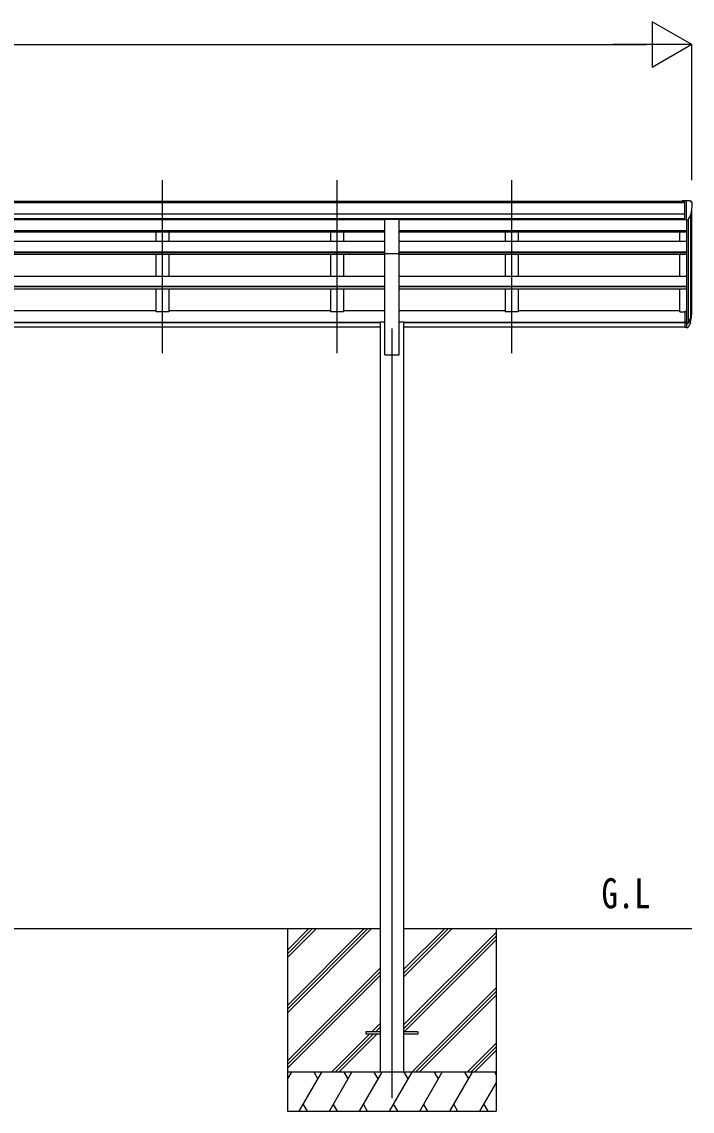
# Model space of a CAD drawing. Units: millimetres, scale not verified. Extents: x -14718 to 14718, y -10395 to 10395.
# Drawn here: x 439 to 3011, y -5538 to -1361 of the extents above; entities that cross this region are included whole.
import ezdxf
from ezdxf.enums import TextEntityAlignment as Align

# ---------------------------------------------------------------- set-up
doc = ezdxf.new("R2010")
doc.units = ezdxf.units.MM
doc.header["$LTSCALE"] = 50
for name, color, linetype in [('0-2_USER1', 3, 'Continuous'), ('0-3_YKK_12', 2, 'Continuous'), ('0-4_YKK_13', 4, 'Continuous'), ('0-5_YKK_A1', 4, 'Continuous'), ('0-6_YKK_D', 6, 'Continuous')]:
    doc.layers.add(name, color=color, linetype=linetype)
doc.styles.add('ＭＳ ゴシック', font='')
doc.styles.get('ＭＳ ゴシック').set_extended_font_data('MS Gothic')

msp = doc.modelspace()

# ---------------------------------------------------------------- linework, layer by layer
at = {"layer": '0-3_YKK_12'}
for p, q in [((978.57, -2631.31), (978.57, -1968.79)), ((1648.57, -2631.31), (1648.57, -1968.79)), ((2318.57, -2631.31), (2318.57, -1968.79)), ((1858.57, -2537.52), (1858.57, -5487.52))]:
    msp.add_line(p, q, dxfattribs=at)
at = {"layer": '0-4_YKK_13'}
for p, q in [((2982.07, -2047.35), (2972.07, -2047.43)), ((2972.07, -2048.95), (2972.07, -2047.43)), ((2982.07, -2119.33), (2982.07, -2047.35)), ((3000.57, -2047.35), (2982.07, -2047.35)), ((2988.57, -2120.33), (2988.57, -2047.35)), ((3000.57, -2047.35), (3002.9, -2047.49)), ((3003.66, -2047.91), (3007.73, -2053.72)), ((3010.57, -2056.72), (3010.57, -2057.35)), ((1831.07, -2117.58), (1886.07, -2117.58)), ((1831.07, -2249.29), (1831.07, -2117.58)), ((1886.07, -2249.29), (1886.07, -2117.58)), ((2982.07, -2119.33), (2988.57, -2119.33)), ((2988.57, -2120.33), (2993.78, -2120.01)), ((2996.19, -2118.52), (3005.47, -2102.45)), ((1831.07, -2249.29), (1886.07, -2249.29)), ((2982.07, -2470.82), (2982.07, -2531.89)), ((2982.07, -2470.82), (2988.57, -2470.82)), ((2988.57, -2470.82), (2988.57, -2532.71)), ((2995, -2514.78), (3004.76, -2496.37)), ((3006.18, -2496.86), (2996.01, -2516.03)), ((2982.07, -2509.13), (2988.57, -2509.13)), ((2982.07, -2514.53), (2988.57, -2514.53)), ((2982.07, -2531.89), (2988.57, -2531.89)), ((2988.57, -2515.53), (2993.7, -2515.53)), ((2988.57, -2517.53), (2993.42, -2517.53)), ((2988.57, -2532.71), (2993.42, -2532.71)), ((3003.59, -2513.72), (2996.01, -2531.21)), ((1758.57, -5233), (1758.57, -5242)), ((1813.37, -5233), (1758.57, -5233)), ((1813.37, -5242), (1758.57, -5242)), ((1958.57, -5233), (1903.77, -5233)), ((1958.57, -5242), (1903.77, -5242)), ((1958.57, -5233), (1958.57, -5242))]:
    msp.add_line(p, q, dxfattribs=at)
for centre, radius, start, end in [((3002.84, -2048.49), 1, 35, 86.5), ((2808.57, -2057.35), 202, 347.09739, 0), ((3007.57, -2056.72), 3, 0, 87), ((2993.6, -2117.02), 3, 273.5, 330), ((2875.35, -2477.64), 133.22, 344.28698, 356.72013), ((2920.62, -2470.42), 88.05, 342.78929, 2.77608), ((2919.91, -2474.69), 89.07, 345.58812, 5.50424), ((2993.42, -2514.53), 3, 270, 330), ((2993.42, -2529.71), 3, 270, 330), ((2993.7, -2514.03), 1.5, 270, 330)]:
    msp.add_arc(centre, radius, start, end, dxfattribs=at)
at = {"layer": '0-5_YKK_A1'}
for p, q in [((-2364.93, -2048.95), (2982.07, -2048.95)), ((-2364.93, -2054.3), (2982.07, -2054.3)), ((3008.57, -2474.68), (3008.57, -2085.7)), ((-2364.93, -2097.83), (2982.07, -2097.83)), ((-2364.93, -2115.5), (2982.07, -2115.5)), ((1831.07, -2117.87), (-1213.93, -2117.87)), ((1831.07, -2120.87), (-1213.93, -2120.87)), ((953.57, -2117.87), (953.57, -2120.87)), ((1003.57, -2117.87), (1003.57, -2120.87)), ((1623.57, -2117.87), (1623.57, -2120.87)), ((1673.57, -2117.87), (1673.57, -2120.87)), ((2982.07, -2117.87), (1886.07, -2117.87)), ((2988.57, -2120.87), (1886.07, -2120.87)), ((2293.57, -2117.87), (2293.57, -2120.87)), ((2343.57, -2117.87), (2343.57, -2120.87)), ((2963.57, -2120.87), (2963.57, -2117.87)), ((2988.57, -2120.33), (2988.57, -2470.82)), ((2994.57, -2119.85), (2994.57, -2515.26)), ((3004.29, -2104.5), (3004.29, -2497.26)), ((1831.07, -2163.03), (-1213.93, -2163.03)), ((1831.07, -2164.42), (-1213.93, -2164.42)), ((1831.07, -2168.2), (-1213.93, -2168.2)), ((953.57, -2168.2), (953.57, -2204.27)), ((1003.57, -2168.2), (1003.57, -2204.27)), ((1623.57, -2168.2), (1623.57, -2204.27)), ((1673.57, -2168.2), (1673.57, -2204.27)), ((2988.57, -2163.03), (1886.07, -2163.03)), ((2988.57, -2164.42), (1886.07, -2164.42)), ((2988.57, -2168.2), (1886.07, -2168.2)), ((2293.57, -2168.2), (2293.57, -2204.27)), ((2343.57, -2168.2), (2343.57, -2204.27)), ((2963.57, -2204.27), (2963.57, -2168.2)), ((1831.07, -2204.27), (-1213.93, -2204.27)), ((2988.57, -2204.27), (1886.07, -2204.27)), ((1831.07, -2245.01), (-1213.93, -2245.01)), ((1831.07, -2246.49), (-1213.93, -2246.49)), ((1831.07, -2253.28), (-1213.93, -2253.28)), ((953.57, -2253.28), (953.57, -2336.63)), ((1003.57, -2253.28), (1003.57, -2336.63)), ((1623.57, -2253.28), (1623.57, -2336.63)), ((1673.57, -2253.28), (1673.57, -2336.63)), ((1831.07, -2637.52), (1831.07, -2249.29)), ((2988.57, -2245.01), (1886.07, -2245.01)), ((2988.57, -2246.49), (1886.07, -2246.49)), ((1886.07, -2637.52), (1886.07, -2249.29)), ((2988.57, -2253.28), (1886.07, -2253.28)), ((2293.57, -2253.28), (2293.57, -2336.63)), ((2343.57, -2253.28), (2343.57, -2336.63)), ((2963.57, -2336.63), (2963.57, -2253.28)), ((-1213.93, -2336.63), (1831.07, -2336.63)), ((1886.07, -2336.63), (2988.57, -2336.63)), ((1831.07, -2375.85), (-1213.93, -2375.85)), ((1831.07, -2377.32), (-1213.93, -2377.32)), ((2988.57, -2375.85), (1886.07, -2375.85)), ((2988.57, -2377.32), (1886.07, -2377.32)), ((1831.07, -2386.98), (-1213.93, -2386.98)), ((953.57, -2386.81), (953.57, -2473.05)), ((1003.57, -2386.81), (1003.57, -2473.05)), ((1623.57, -2386.81), (1623.57, -2473.05)), ((1673.57, -2386.81), (1673.57, -2473.05)), ((2988.57, -2386.98), (1886.07, -2386.98)), ((2293.57, -2386.81), (2293.57, -2473.05)), ((2343.57, -2386.81), (2343.57, -2473.05)), ((2963.57, -2473.05), (2963.57, -2386.98)), ((333.57, -2468.23), (953.57, -2468.23)), ((1003.57, -2473.03), (953.57, -2473.03)), ((1003.57, -2468.23), (1623.57, -2468.23)), ((1673.57, -2473.03), (1623.57, -2473.03)), ((1673.57, -2468.23), (1831.07, -2468.23)), ((1886.07, -2468.23), (2293.57, -2468.23)), ((2343.57, -2473.03), (2293.57, -2473.03)), ((2343.57, -2468.23), (2963.57, -2468.23)), ((2963.57, -2473.03), (2982.07, -2473.03)), ((-1196.23, -2512.54), (1813.37, -2512.54)), ((-1196.23, -2513.92), (1813.37, -2513.92)), ((-1196.23, -2531.09), (1813.37, -2531.09)), ((1813.37, -2511.14), (1813.37, -5387.52)), ((1813.37, -2511.14), (1831.07, -2511.14)), ((1886.07, -2511.14), (1903.77, -2511.14)), ((1903.77, -2511.14), (1903.77, -5387.52)), ((1903.77, -2512.54), (2982.07, -2512.54)), ((1903.77, -2513.92), (2982.07, -2513.92)), ((1903.77, -2531.09), (2982.07, -2531.09)), ((1831.07, -2637.52), (1886.07, -2637.52)), ((-1196.23, -4837.5), (1813.37, -4837.5)), ((1458.57, -4837.5), (1458.57, -5537.5)), ((1458.57, -5131.68), (1752.75, -4837.5)), ((1458.57, -5145.82), (1766.89, -4837.5)), ((1458.57, -5159.96), (1781.03, -4837.5)), ((1458.57, -4947.83), (1568.9, -4837.5)), ((1458.57, -4933.69), (1554.76, -4837.5)), ((1458.57, -4919.55), (1540.62, -4837.5)), ((1903.77, -4837.5), (3008.57, -4837.5)), ((1903.77, -5023.13), (2089.4, -4837.5)), ((1903.77, -5008.99), (2075.26, -4837.5)), ((1903.77, -4994.85), (2061.12, -4837.5)), ((2258.57, -4837.5), (2258.57, -5537.5)), ((1903.77, -5206.98), (2258.57, -4852.18)), ((1903.77, -5221.12), (2258.57, -4866.32)), ((1906.03, -5233), (2258.57, -4880.46)), ((1458.57, -5343.81), (1813.37, -4989.01)), ((1458.57, -5357.95), (1813.37, -5003.15)), ((1458.57, -5372.09), (1813.37, -5017.29)), ((1935.38, -5387.5), (2258.57, -5064.31)), ((1949.52, -5387.5), (2258.57, -5078.45)), ((1963.66, -5387.5), (2258.57, -5092.59)), ((1781.51, -5233), (1813.37, -5201.14)), ((1795.65, -5233), (1813.37, -5215.28)), ((1627.01, -5387.5), (1772.51, -5242)), ((1641.15, -5387.5), (1786.65, -5242)), ((1655.3, -5387.5), (1800.8, -5242)), ((1809.8, -5233), (1813.37, -5229.43)), ((2147.51, -5387.5), (2258.57, -5276.44)), ((2161.65, -5387.5), (2258.57, -5290.58)), ((2175.8, -5387.5), (2258.57, -5304.73)), ((2258.57, -5387.5), (1458.57, -5387.5)), ((1458.57, -5415), (1474.45, -5387.5)), ((1459.45, -5413.48), (1458.57, -5411.96)), ((1503.32, -5537.5), (1589.92, -5387.5)), ((1574.92, -5413.48), (1559.92, -5387.5)), ((1618.79, -5537.5), (1705.39, -5387.5)), ((1690.39, -5413.48), (1675.39, -5387.5)), ((1734.26, -5537.5), (1820.86, -5387.5)), ((1805.86, -5413.48), (1790.86, -5387.5)), ((1849.73, -5537.5), (1936.33, -5387.5)), ((1921.33, -5413.48), (1906.33, -5387.5)), ((1965.2, -5537.5), (2051.8, -5387.5)), ((2036.8, -5413.48), (2021.8, -5387.5)), ((2080.67, -5537.5), (2167.27, -5387.5)), ((2137.27, -5387.5), (2152.27, -5413.48)), ((2252.74, -5387.5), (2258.57, -5397.6)), ((2196.14, -5537.5), (2258.57, -5429.36)), ((1518.31, -5511.52), (1533.31, -5537.5)), ((1633.79, -5511.52), (1648.78, -5537.5)), ((1749.26, -5511.52), (1764.26, -5537.5)), ((1864.73, -5511.52), (1879.73, -5537.5)), ((1980.2, -5511.52), (1995.19, -5537.5)), ((2095.67, -5511.52), (2110.66, -5537.5)), ((2211.14, -5511.52), (2226.13, -5537.5)), ((1458.57, -5537.5), (2258.57, -5537.5))]:
    msp.add_line(p, q, dxfattribs=at)
at = {"layer": '0-6_YKK_D'}
for p, q in [((3008.57, -1448.95), (2857.02, -1361.45)), ((2857.02, -1361.45), (2857.02, -1536.45)), ((-2216.43, -1448.95), (2833.57, -1448.95)), ((3008.57, -1448.95), (2705.46, -1448.95)), ((3008.57, -1448.95), (2857.02, -1536.45)), ((3008.57, -1968.79), (3008.57, -1447.95))]:
    msp.add_line(p, q, dxfattribs=at)

# ---------------------------------------------------------------- texts
at = {"layer": '0-2_USER1', "style": 'ＭＳ ゴシック', "width": 0.8}
msp.add_text('G.L', height=115.5, dxfattribs=at).set_placement((2662.5, -4794.5), align=Align.BOTTOM_LEFT)

doc.saveas('drawing.dxf')
